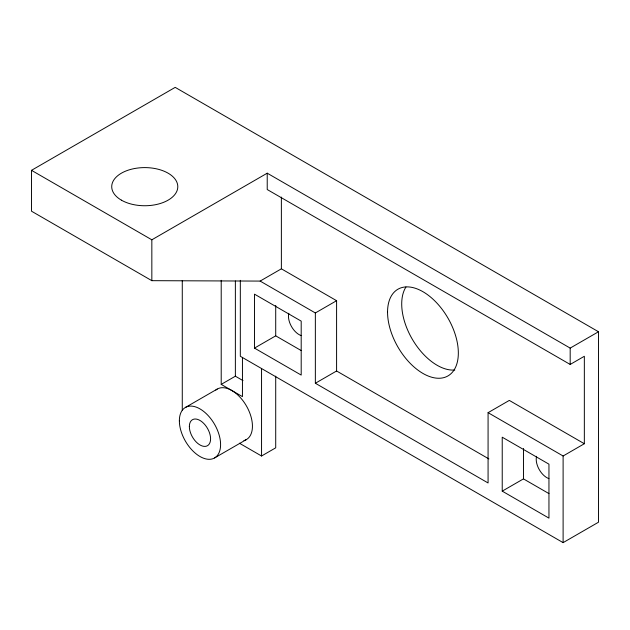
<?xml version="1.0" encoding="UTF-8"?>
<svg xmlns="http://www.w3.org/2000/svg" width="630" height="630" viewBox="0 0 630 630"><rect width="100%" height="100%" fill="white"/><g stroke="black" fill="none" stroke-linecap="round" stroke-linejoin="round"><path stroke-width="0.94" d="M488.888 458.923L336.593 370.991L336.593 300.699L315.354 312.96L260.143 281.082L151.838 280.673L31.5 211.192L31.5 170.328L175.195 87.365L598.5 331.758L598.5 522.207L563.11 542.635L240.321 356.281L240.321 280.342M31.5 170.328L151.838 239.802L267.222 173.187L570.181 348.099L598.5 331.758M260.143 281.082L281.374 268.821L336.593 300.699M254.481 348.106L301.195 375.078L301.195 321.127L254.481 294.155L254.481 348.106L275.712 335.845L301.195 350.556M221.209 280.326L221.209 384.379L235.368 376.204L243.007 380.622M185.393 407.46L217.248 389.064M315.354 312.96L315.354 383.253L336.593 370.991M214.546 457.947L246.401 439.559M239.392 443.205L261.552 456.002L275.712 447.828L275.712 376.118M267.222 173.187L267.222 189.536L570.181 364.447L584.341 356.273L584.341 443.733L563.11 455.994L488.077 412.674L488.077 482.966L315.354 383.253M488.077 412.674L509.308 400.412L584.341 443.733M502.228 491.14L548.951 518.12L548.951 464.168L502.228 437.196L502.228 491.14L523.467 478.887L548.951 493.597M221.209 384.379L242.448 396.64L242.448 357.375M570.181 348.099L570.181 364.447M563.11 455.994L563.11 542.635M523.467 448.473L523.467 478.887M281.374 197.08L281.374 268.821M275.712 305.44L275.712 335.845M261.552 368.574L261.552 456.002M235.368 280.988L235.368 376.204M182.275 280.429L182.275 410.224M151.838 239.802L151.838 280.673M215.806 390.08A29.153 16.829 60 0 1 246.779 406.563A29.153 16.829 60 0 1 243.936 440.567M301.148 335.577A15.018 8.67 60 0 1 288.816 313.26M548.903 478.619A15.018 8.67 60 0 1 536.571 456.301M454.805 370.007A50.053 28.901 60 0 1 412.445 339.475A50.053 28.901 60 0 1 405.956 287.012M121.401 200.159A33.036 19.073 0 0 0 176.668 191.607A33.036 19.073 0 0 0 136.206 168.249A33.036 19.073 0 0 0 121.401 200.159M189.354 426.573A15.018 8.67 60 0 0 205.278 446.387A15.018 8.67 60 0 0 205.278 425.148A15.018 8.67 60 0 0 189.354 426.573M179.361 420.801A29.153 16.829 60 0 0 210.278 459.27A29.153 16.829 60 0 0 210.278 418.036A29.153 16.829 60 0 0 179.361 420.801M387.552 312.141A50.053 28.901 60 0 0 440.646 378.181A50.053 28.901 60 0 0 440.646 307.401A50.053 28.901 60 0 0 387.552 312.141"/></g></svg>
